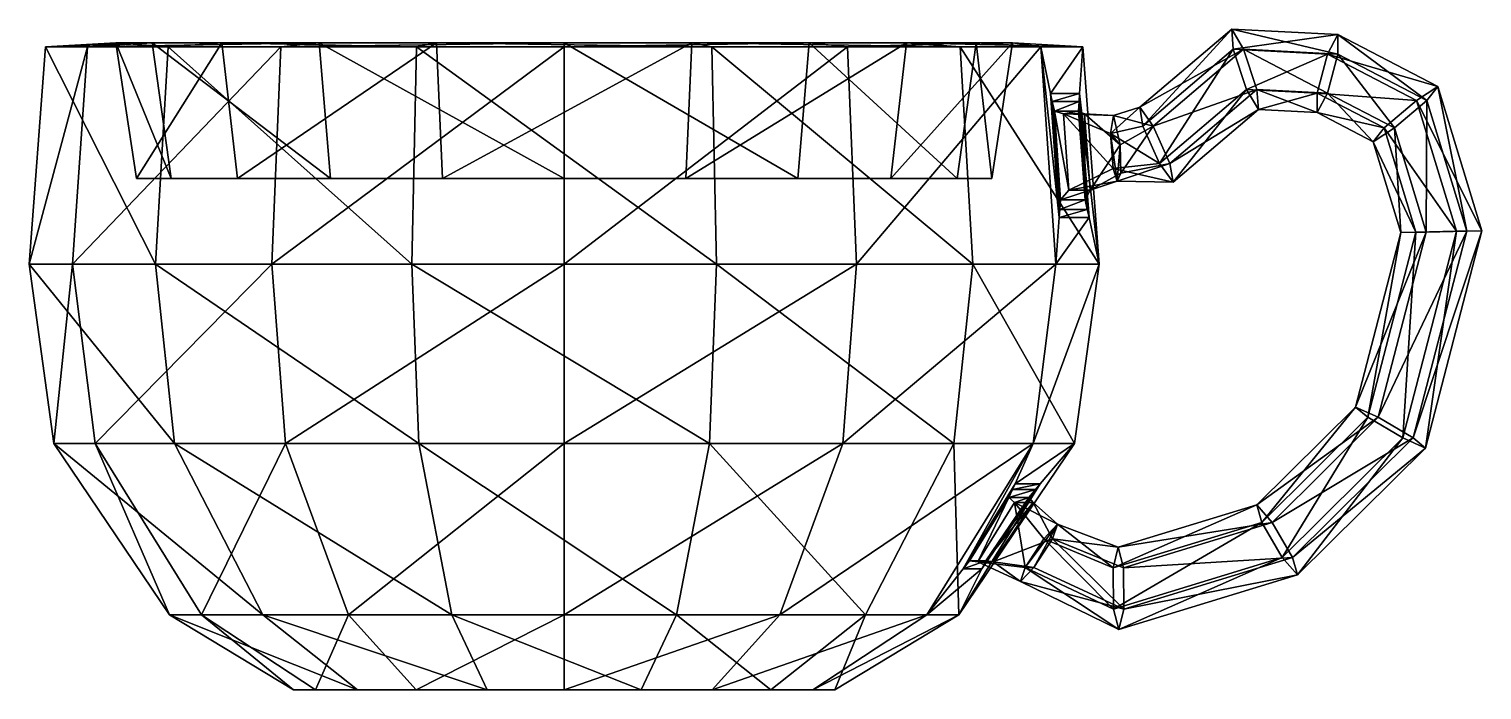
# Model space of a CAD drawing. Extents: x -46 to 79, y 0 to 57.
import ezdxf

# ---------------------------------------------------------------- set-up
doc = ezdxf.new("R2010")
doc.units = 0
doc.layers.add('CoffeeMug01', color=250, linetype='CONTINUOUS')

msp = doc.modelspace()

# ---------------------------------------------------------------- meshes
at = {"layer": 'CoffeeMug01'}
mesh = msp.add_polyface(dxfattribs=at)
corners = [(69.355404, 46.978663, 10.598909), (70.303389, 48.159264, 13.710186), (73.030528, 39.233735, 14.126948), (73.085322, 50.520465, 14.135321), (76.51095, 39.308882, 14.658827), (66.331112, 56.162401, 10.136736), (66.329377, 54.490247, 7.170065), (73.971285, 50.520465, 8.337903), (65.439944, 51.145939, 7.034142), (71.189352, 48.159264, 7.912768), (64.552246, 49.473785, 9.864889), (64.553981, 51.145939, 12.83156), (65.443414, 54.490247, 12.967483), (74.91927, 51.701066, 11.44918), (77.396913, 39.308882, 8.861408), (73.916491, 39.233735, 8.32953), (71.733298, 39.196162, 10.962299), (78.694142, 39.346455, 12.026057), (47.080923, 44.6717, 9.767394), (51.058087, 45.12479, 10.769114), (52.218521, 43.523433, 7.980046), (49.348712, 49.928861, 7.541482), (50.509145, 48.327504, 4.752414), (58.255021, 54.909124, 5.93614), (51.94405, 45.12479, 4.971696), (59.399128, 51.459321, 6.110983), (59.5282, 49.73442, 9.097113), (58.513165, 51.459321, 11.908401), (49.623183, 48.327504, 10.549832), (57.369058, 54.909124, 11.733558), (57.239986, 56.634025, 8.747428)]
mesh.append_faces([[corners[k] for k in face] for face in [(0, 1, 2), (1, 3, 4), (5, 6, 7), (6, 8, 9), (8, 10, 0), (10, 11, 1), (11, 12, 3), (12, 5, 13), (13, 7, 14), (7, 9, 15), (9, 0, 16), (3, 13, 17), (18, 19, 20), (21, 22, 23), (22, 24, 25), (24, 20, 26), (20, 19, 27), (19, 28, 29), (28, 21, 30), (30, 23, 6), (23, 25, 8), (25, 26, 10), (26, 27, 11), (27, 29, 12), (29, 30, 5), (5, 7, 13), (6, 9, 7), (8, 0, 9), (10, 1, 0), (11, 3, 1), (12, 13, 3), (21, 23, 30), (22, 25, 23), (24, 26, 25), (20, 27, 26), (19, 29, 27), (28, 30, 29), (30, 6, 5), (23, 8, 6), (25, 10, 8), (26, 11, 10), (27, 12, 11), (29, 5, 12)]])
mesh = msp.add_polyface(dxfattribs=at)
corners = [(0, 55.103136, 44.920243), (0, 36.496882, 46.351494), (-25.059509, 36.496882, 38.993358), (-36.671268, 43.839315, -5.272532), (-38.442121, 55.460948, -5.527143), (-29.351371, 55.460948, -25.433108), (-44.46302, 55.103136, -6.392817), (-33.948455, 55.103136, -29.416504), (-45.879702, 36.496882, -6.596505), (-35.030122, 36.496882, -30.353773), (10.437731, 43.839315, -35.547648), (36.671268, 43.839315, -5.272532), (-33.70038, 43.839315, 15.390448), (-35.327769, 55.460948, 16.133651), (-40.860891, 55.103136, 18.660543), (-42.162802, 36.496882, 19.255106), (33.70038, 43.839315, 15.390448), (0, 43.839315, 37.048367), (-20.029859, 43.839315, 31.167069), (-27.999287, 43.839315, -24.261521), (-10.437731, 43.839315, -35.547648), (0, 55.460948, 38.83743), (-20.9971, 55.460948, 32.672125), (-24.285717, 55.103136, 37.789313), (-10.941768, 55.460948, -37.264241), (-12.655495, 55.103136, -43.100658), (-13.058725, 36.496882, -44.473932), (13.058725, 36.496882, -44.473932), (10.941768, 55.460948, -37.264241), (12.655495, 55.103136, -43.100658), (-40.209935, 21.110942, 18.363262)]
mesh.append_faces([[corners[k] for k in face] for face in [(0, 1, 2), (3, 4, 5), (4, 6, 7), (6, 8, 9), (3, 10, 11), (12, 13, 4), (13, 14, 6), (14, 15, 8), (3, 16, 17), (18, 12, 3), (3, 19, 20), (17, 21, 22), (21, 0, 23), (19, 5, 24), (5, 7, 25), (25, 26, 27), (7, 9, 26), (18, 22, 13), (22, 23, 14), (23, 2, 15), (20, 24, 28), (24, 25, 29), (0, 2, 23), (3, 5, 19), (4, 7, 5), (6, 9, 7), (12, 4, 3), (13, 6, 4), (14, 8, 6), (3, 17, 18), (3, 20, 10), (17, 22, 18), (21, 23, 22), (19, 24, 20), (5, 25, 24), (25, 27, 29), (7, 26, 25), (18, 13, 12), (22, 14, 13), (23, 15, 14), (2, 30, 15), (20, 28, 10), (24, 29, 28)]])
mesh = msp.add_polyface(dxfattribs=at)
corners = [(40.209935, 21.110942, 18.363262), (38.662004, 17.662486, 13.251554), (34.209517, 10.363465, 10.612231), (27.999287, 43.839315, -24.261521), (36.671268, 43.839315, -5.272532), (10.437731, 43.839315, -35.547648), (33.70038, 43.839315, 15.390448), (20.029859, 43.839315, 31.167069), (0, 43.839315, 37.048367), (35.327769, 55.460948, 16.133651), (40.426891, 17.188103, -1.207717), (39.830869, 16.485505, -0.297284), (38.133685, 16.485505, 11.506894), (20.9971, 55.460948, 32.672125), (0, 55.460948, 38.83743), (24.285717, 55.103136, 37.789313), (0, 55.103136, 44.920243), (25.059509, 36.496882, 38.993358), (0, 36.496882, 46.351494), (23.898821, 21.110942, 37.187291), (0, 21.110942, 44.204618), (40.860891, 55.103136, 18.660543), (42.162802, 36.496882, 19.255106), (29.351371, 55.460948, -25.433108), (38.442121, 55.460948, -5.527143), (33.948455, 55.103136, -29.416504), (44.46302, 55.103136, -6.392817), (35.030122, 36.496882, -30.353773), (45.879702, 36.496882, -6.596505), (33.407621, 21.110942, -28.947869), (43.754679, 21.110942, -6.290973), (10.941768, 55.460948, -37.264241), (12.655495, 55.103136, -43.100658), (13.058725, 36.496882, -44.473932), (12.45388, 21.110942, -42.414021), (40.829315, 17.662486, -1.822428), (38.449065, 17.188103, 12.548368), (-36.671268, 43.839315, -5.272532), (38.616071, 16.055427, 11.618398), (33.837903, 6.440626, -4.865156), (25.835954, 6.440626, -22.386981)]
mesh.append_faces([[corners[k] for k in face] for face in [(0, 1, 2), (3, 4, 5), (6, 7, 8), (9, 6, 4), (10, 11, 12), (7, 13, 14), (13, 15, 16), (15, 17, 18), (17, 19, 20), (6, 9, 13), (9, 21, 15), (21, 22, 17), (22, 0, 19), (3, 23, 24), (23, 25, 26), (25, 27, 28), (27, 29, 30), (5, 31, 23), (31, 32, 25), (32, 33, 27), (33, 34, 29), (35, 36, 1), (37, 4, 6), (9, 4, 24), (11, 38, 12), (10, 12, 36), (7, 14, 8), (13, 16, 14), (15, 18, 16), (17, 20, 18), (6, 13, 7), (9, 15, 13), (21, 17, 15), (22, 19, 17), (24, 21, 9), (3, 24, 4), (23, 26, 24), (29, 39, 30), (5, 23, 3), (31, 25, 23), (32, 27, 25), (33, 29, 27), (34, 40, 29)]])
mesh = msp.add_polyface(dxfattribs=at)
corners = [(44.196624, 51.102897, -2.465389), (44.151536, 50.425858, -1.800674), (41.85578, 50.425858, 14.166659), (40.860891, 55.103136, 18.660543), (41.711769, 51.102897, 14.817151), (42.453873, 40.497121, 15.156059), (44.095748, 49.588137, -0.978201), (42.033969, 49.588137, 13.361784), (42.564093, 42.011881, 13.603884), (44.855961, 41.17416, -1.901955), (44.672605, 42.011881, -1.06114), (47.666003, 46.69992, 4.646197), (47.744352, 44.291586, 5.350274), (47.42556, 43.598201, 7.927129), (47.080923, 44.6717, 9.767394), (46.853865, 47.676109, 9.788469), (47.113481, 49.227396, 7.178275), (44.603328, 49.362627, 0.615659), (45.099775, 42.84244, 0.544281), (42.828944, 49.362627, 12.956765), (43.285173, 42.84244, 13.165117), (38.442121, 55.460948, -5.527143), (44.46302, 55.103136, -6.392817), (42.503137, 41.17416, 14.462297), (45.879702, 36.496882, -6.596505), (50.509145, 48.327504, 4.752414), (49.348712, 49.928861, 7.541482), (51.94405, 45.12479, 4.971696), (49.623183, 48.327504, 10.549832), (51.058087, 45.12479, 10.769114), (45.004148, 40.497121, -2.581494), (33.948455, 55.103136, -29.416504)]
mesh.append_faces([[corners[k] for k in face] for face in [(0, 1, 2), (3, 4, 5), (1, 6, 7), (2, 7, 8), (9, 10, 6), (11, 12, 13), (14, 15, 13), (15, 16, 11), (11, 17, 18), (17, 11, 16), (17, 16, 19), (19, 16, 15), (14, 20, 19), (7, 19, 20), (10, 18, 17), (6, 17, 19), (21, 22, 3), (4, 3, 22), (4, 2, 23), (0, 22, 24), (25, 26, 16), (12, 27, 25), (15, 28, 29), (26, 28, 15), (0, 2, 4), (30, 1, 0), (1, 7, 2), (2, 8, 23), (9, 6, 1), (15, 11, 13), (11, 18, 12), (14, 19, 15), (7, 20, 8), (10, 17, 6), (6, 19, 7), (31, 24, 22), (4, 22, 0), (4, 23, 5), (25, 16, 11), (12, 25, 11), (13, 27, 12), (15, 29, 14), (26, 15, 16)]])
mesh = msp.add_polyface(dxfattribs=at)
corners = [(42.162802, 36.496882, 19.255106), (42.453873, 40.497121, 15.156059), (45.004148, 40.497121, -2.581494), (44.855961, 41.17416, -1.901955), (44.151536, 50.425858, -1.800674), (40.829315, 17.662486, -1.822428), (40.426891, 17.188103, -1.207717), (38.449065, 17.188103, 12.548368), (42.503137, 41.17416, 14.462297), (42.564093, 42.011881, 13.603884), (44.672605, 42.011881, -1.06114), (47.982366, 6.934974, 4.366271), (40.26119, 10.501614, 3.685415), (39.115594, 9.289896, 6.074068), (39.530752, 10.485761, 8.692729), (42.311688, 14.218502, 6.537638), (41.864206, 12.961753, 3.863467), (40.204636, 16.055427, 0.569688), (36.775684, 10.98283, 1.062696), (38.616071, 16.055427, 11.618398), (41.119062, 12.946985, 8.978064), (47.500036, 12.228587, 7.258966), (47.070171, 10.464049, 10.15968), (47.096404, 6.934974, 10.163689), (47.552501, 5.170436, 7.266984), (45.099775, 42.84244, 0.544281), (47.42556, 43.598201, 7.927129), (47.744352, 44.291586, 5.350274), (43.285173, 42.84244, 13.165117), (47.080923, 44.6717, 9.767394), (45.879702, 36.496882, -6.596505), (43.754679, 21.110942, -6.290973), (40.209935, 21.110942, 18.363262), (38.662004, 17.662486, 13.251554), (40.860891, 55.103136, 18.660543), (47.956134, 10.464049, 4.362262), (35.030122, 36.496882, -30.353773), (44.196624, 51.102897, -2.465389), (52.218521, 43.523433, 7.980046)]
mesh.append_faces([[corners[k] for k in face] for face in [(0, 1, 2), (2, 3, 4), (5, 6, 7), (8, 9, 10), (11, 12, 13), (12, 13, 14), (15, 16, 12), (15, 12, 14), (17, 16, 15), (16, 12, 11), (18, 12, 16), (19, 17, 15), (19, 15, 20), (21, 15, 16), (22, 20, 15), (20, 22, 23), (24, 13, 14), (25, 26, 27), (25, 28, 26), (28, 29, 26), (9, 28, 25), (30, 31, 32), (33, 32, 31), (1, 8, 3), (34, 1, 0), (0, 2, 30), (8, 10, 3), (11, 13, 24), (15, 14, 20), (16, 11, 35), (14, 19, 20), (21, 16, 35), (22, 15, 21), (20, 23, 14), (24, 14, 23), (9, 25, 10), (30, 32, 0), (36, 31, 30), (33, 31, 5), (1, 3, 2), (37, 30, 2), (29, 38, 26)]])
mesh = msp.add_polyface(dxfattribs=at)
corners = [(72.793547, 21.596588, 8.157921), (69.791431, 23.361809, 7.699137), (60.702121, 14.358701, 6.310107), (76.51095, 39.308882, 14.658827), (78.694142, 39.346455, 12.026057), (73.851624, 20.713977, 11.286022), (67.847391, 24.24442, 10.368454), (59.381876, 15.859191, 9.074752), (68.905468, 23.361809, 13.496555), (59.816158, 14.358701, 12.107525), (62.456647, 11.357722, 6.578234), (71.907584, 21.596588, 13.955339), (61.570685, 11.357722, 12.375652), (73.916491, 39.233735, 8.32953), (71.733298, 39.196162, 10.962299), (62.890929, 9.857232, 9.611006), (47.982366, 6.934974, 4.366271), (47.956134, 10.464049, 4.362262), (77.396913, 39.308882, 8.861408), (47.500036, 12.228587, 7.258966), (73.030528, 39.233735, 14.126948), (47.070171, 10.464049, 10.15968), (47.42556, 43.598201, 7.927129), (52.218521, 43.523433, 7.980046), (51.94405, 45.12479, 4.971696), (47.096404, 6.934974, 10.163689), (47.552501, 5.170436, 7.266984), (69.355404, 46.978663, 10.598909), (70.303389, 48.159264, 13.710186), (74.91927, 51.701066, 11.44918), (73.971285, 50.520465, 8.337903), (71.189352, 48.159264, 7.912768), (73.085322, 50.520465, 14.135321)]
mesh.append_faces([[corners[k] for k in face] for face in [(0, 1, 2), (3, 4, 5), (1, 6, 7), (6, 8, 9), (5, 0, 10), (8, 11, 12), (13, 14, 6), (11, 5, 15), (15, 10, 16), (10, 2, 17), (4, 18, 0), (2, 7, 19), (14, 20, 8), (7, 9, 21), (22, 23, 24), (9, 12, 25), (12, 15, 26), (20, 3, 11), (18, 13, 1), (0, 2, 10), (3, 5, 11), (1, 7, 2), (6, 9, 7), (5, 10, 15), (8, 12, 9), (27, 20, 14), (28, 3, 20), (13, 6, 1), (11, 15, 12), (15, 16, 26), (10, 17, 16), (4, 0, 5), (29, 18, 4), (30, 13, 18), (31, 14, 13), (2, 19, 17), (14, 8, 6), (32, 4, 3), (7, 21, 19), (9, 25, 21), (12, 26, 25), (20, 11, 8), (18, 1, 0)]])
mesh = msp.add_polyface(dxfattribs=at)
corners = [(-23.212787, 0, -3.337495), (17.723453, 0, -15.357459), (6.607048, 0, -22.501539), (-6.607048, 0, -22.501539), (-17.723453, 0, -15.357459), (0, 0, 23.451489), (-21.332225, 0, 9.742101), (0, 36.496882, 46.351494), (0, 21.110942, 44.204618), (-23.898821, 21.110942, 37.187291), (-45.879702, 36.496882, -6.596505), (-43.754679, 21.110942, -6.290973), (-33.407621, 21.110942, -28.947869), (-33.837903, 6.440626, -4.865156), (-25.835954, 6.440626, -22.386981), (0, 6.440626, 34.185866), (-18.482275, 6.440626, 28.758981), (-12.678832, 0, 19.728648), (-13.058725, 36.496882, -44.473932), (-12.45388, 21.110942, -42.414021), (12.45388, 21.110942, -42.414021), (-9.631272, 6.440626, -32.801098), (9.631272, 6.440626, -32.801098), (-35.030122, 36.496882, -30.353773), (-42.162802, 36.496882, 19.255106), (-40.209935, 21.110942, 18.363262), (-31.096558, 6.440626, 14.201322), (-25.059509, 36.496882, 38.993358), (13.058725, 36.496882, -44.473932), (18.482275, 6.440626, 28.758981)]
mesh.append_faces([[corners[k] for k in face] for face in [(0, 1, 2), (3, 4, 0), (5, 0, 6), (7, 8, 9), (10, 11, 12), (11, 13, 14), (13, 0, 4), (8, 15, 16), (15, 5, 17), (18, 19, 20), (19, 21, 22), (21, 3, 2), (23, 12, 19), (12, 14, 21), (14, 4, 3), (24, 25, 11), (25, 26, 13), (26, 6, 0), (27, 9, 25), (9, 16, 26), (16, 17, 6), (5, 1, 0), (0, 2, 3), (5, 6, 17), (7, 9, 27), (10, 12, 23), (11, 14, 12), (13, 4, 14), (8, 16, 9), (15, 17, 16), (18, 20, 28), (19, 22, 20), (21, 2, 22), (23, 19, 18), (12, 21, 19), (14, 3, 21), (24, 11, 10), (29, 5, 15), (25, 13, 11), (26, 0, 13), (9, 26, 25), (16, 6, 26)]])
mesh = msp.add_polyface(dxfattribs=at)
corners = [(21.332225, 0, 9.742101), (23.212787, 0, -3.337495), (17.723453, 0, -15.357459), (0, 0, 23.451489), (31.096558, 6.440626, 14.201322), (34.209517, 10.363465, 10.612231), (35.813602, 10.363465, -0.544427), (40.426891, 17.188103, -1.207717), (40.829315, 17.662486, -1.822428), (36.775684, 10.98283, 1.062696), (39.115594, 9.289896, 6.074068), (40.26119, 10.501614, 3.685415), (35.464912, 10.98283, 10.179312), (39.530752, 10.485761, 8.692729), (38.616071, 16.055427, 11.618398), (12.678832, 0, 19.728648), (39.830869, 16.485505, -0.297284), (40.204636, 16.055427, 0.569688), (38.449065, 17.188103, 12.548368), (38.133685, 16.485505, 11.506894), (34.767062, 11.066063, 9.969409), (36.167459, 11.066063, 0.229435), (23.898821, 21.110942, 37.187291), (18.482275, 6.440626, 28.758981), (0, 6.440626, 34.185866), (40.209935, 21.110942, 18.363262), (33.837903, 6.440626, -4.865156), (33.407621, 21.110942, -28.947869), (25.835954, 6.440626, -22.386981), (12.45388, 21.110942, -42.414021), (9.631272, 6.440626, -32.801098), (6.607048, 0, -22.501539), (38.662004, 17.662486, 13.251554), (43.754679, 21.110942, -6.290973), (41.864206, 12.961753, 3.863467), (0, 21.110942, 44.204618)]
mesh.append_faces([[corners[k] for k in face] for face in [(0, 1, 2), (3, 0, 2), (4, 5, 6), (6, 7, 8), (9, 10, 11), (9, 12, 10), (12, 13, 10), (13, 12, 14), (15, 0, 3), (16, 17, 14), (18, 19, 20), (5, 20, 21), (6, 21, 16), (22, 23, 24), (23, 15, 3), (25, 4, 23), (4, 0, 15), (19, 14, 12), (20, 12, 9), (21, 9, 17), (26, 1, 0), (27, 28, 26), (28, 2, 1), (29, 30, 28), (30, 31, 2), (32, 18, 5), (8, 33, 26), (25, 5, 4), (4, 6, 26), (9, 34, 17), (18, 20, 5), (5, 21, 6), (6, 16, 7), (22, 24, 35), (25, 23, 22), (4, 15, 23), (19, 12, 20), (20, 9, 21), (21, 17, 16), (26, 0, 4), (28, 1, 26), (30, 2, 28), (8, 26, 6)]])

doc.saveas('drawing.dxf')
